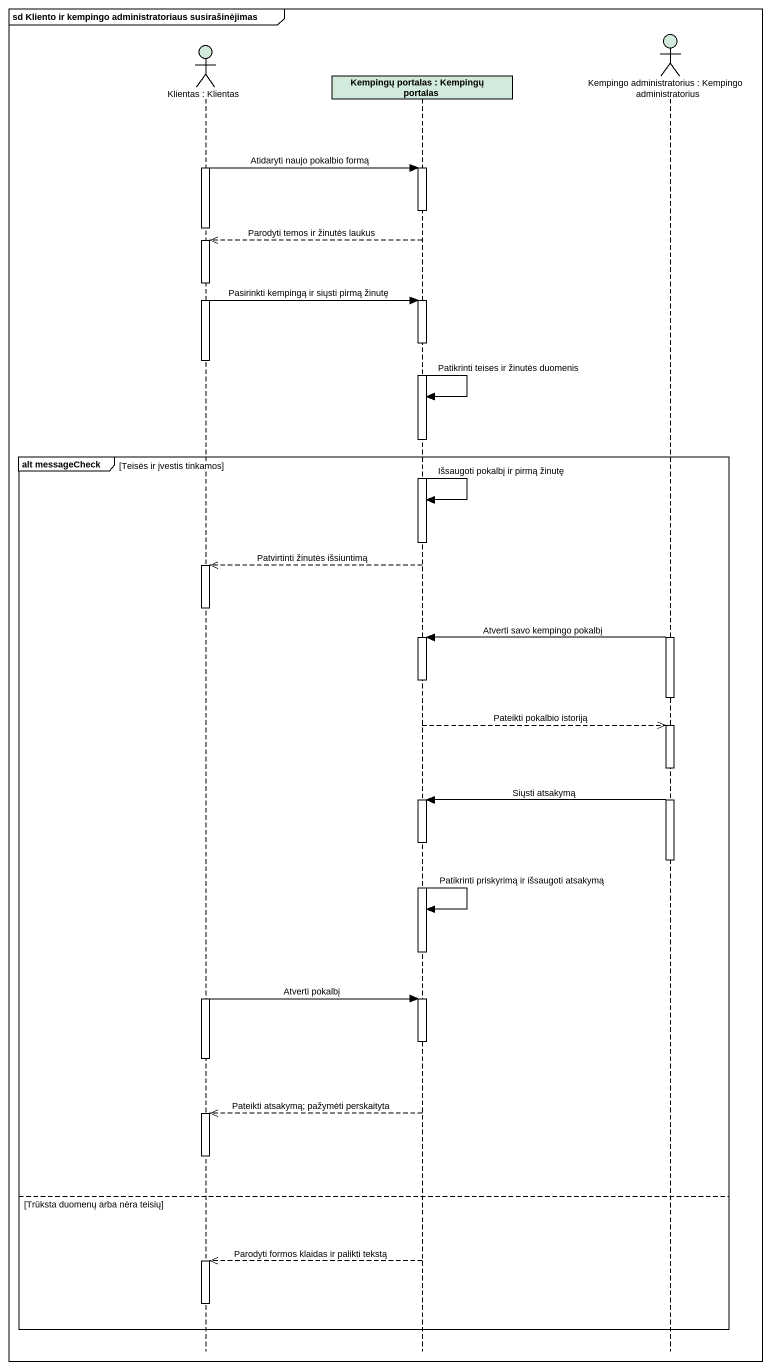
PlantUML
@startuml
mainframe sd Kliento ir kempingo administratoriaus susirašinėjimas
hide footbox
actor "Klientas : Klientas" as Klientas #D2EADB
participant "Kempingų portalas : Kempingų portalas" as Kempingų_portalas #D2EADB
actor "Kempingo administratorius : Kempingo administratorius" as Kempingo_administratorius #D2EADB

activate Klientas
Klientas -> Kempingų_portalas : Atidaryti naujo pokalbio formą
activate Kempingų_portalas
deactivate Kempingų_portalas
deactivate Klientas
Kempingų_portalas -->> Klientas : Parodyti temos ir žinutės laukus
activate Klientas
Klientas -> Kempingų_portalas : Pasirinkti kempingą ir siųsti pirmą žinutę
activate Kempingų_portalas
deactivate Klientas
Kempingų_portalas -> Kempingų_portalas : Patikrinti teises ir žinutės duomenis
group alt messageCheck [Teisės ir įvestis tinkamos]
  Kempingų_portalas -> Kempingų_portalas : Išsaugoti pokalbį ir pirmą žinutę
  deactivate Kempingų_portalas
  Kempingų_portalas -->> Klientas : Patvirtinti žinutės išsiuntimą
  activate Klientas
  deactivate Klientas
  activate Kempingo_administratorius
  Kempingo_administratorius -> Kempingų_portalas : Atverti savo kempingo pokalbį
  activate Kempingų_portalas
  deactivate Kempingų_portalas
  deactivate Kempingo_administratorius
  Kempingų_portalas -->> Kempingo_administratorius : Pateikti pokalbio istoriją
  activate Kempingo_administratorius
  Kempingo_administratorius -> Kempingų_portalas : Siųsti atsakymą
  activate Kempingų_portalas
  deactivate Kempingo_administratorius
  Kempingų_portalas -> Kempingų_portalas : Patikrinti priskyrimą ir išsaugoti atsakymą
  deactivate Kempingų_portalas
  activate Klientas
  Klientas -> Kempingų_portalas : Atverti pokalbį
  activate Kempingų_portalas
  deactivate Kempingų_portalas
  deactivate Klientas
  Kempingų_portalas -->> Klientas : Pateikti atsakymą; pažymėti perskaityta
  activate Klientas
  deactivate Klientas
else Trūksta duomenų arba nėra teisių
  Kempingų_portalas -->> Klientas : Parodyti formos klaidas ir palikti tekstą
  activate Klientas
  deactivate Klientas
end
@enduml
